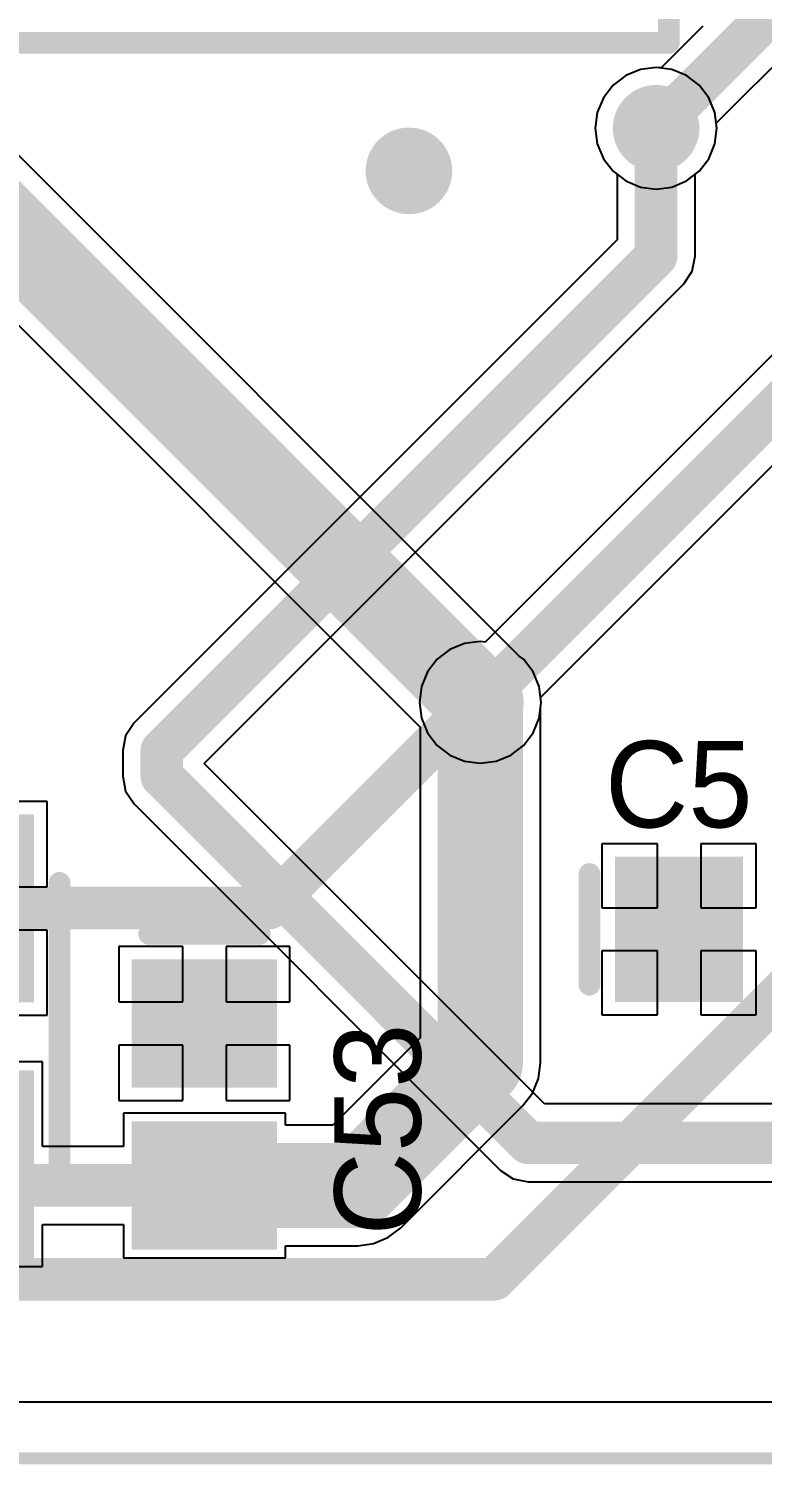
# Model space of a CAD drawing. Header units: millimetres. Extents: x 0 to 7.44, y -3.03 to 0.
# Drawn here: x 5.687 to 6.025, y -3.034 to -2.371 of the extents above; entities that cross this region are included whole.
import ezdxf

# ---------------------------------------------------------------- set-up
doc = ezdxf.new("R2010")
doc.units = ezdxf.units.MM
doc.header["$MEASUREMENT"] = 0
for name, color, linetype in [('BottomLayer', 5, 'Continuous'), ('KeepOutLayer', 6, 'Continuous'), ('MidLayer1', 16, 'Continuous'), ('MidLayer2', 76, 'Continuous'), ('MultiLayer', 9, 'Continuous'), ('TopLayer', 1, 'Continuous'), ('TopOverlay', 2, 'Continuous'), ('TopPaste', 8, 'Continuous'), ('TopSolder', 216, 'Continuous'), ('ViaHoleLayer', 16, 'Continuous')]:
    doc.layers.add(name, color=color, linetype=linetype)

# ---------------------------------------------------------------- blocks, each defined once
blk = doc.blocks.new('IND_FERRITE_CORE_56')
at = {"layer": 'TopLayer'}
for points in [[(-0.2165354, -0.0708661), (-0.1102362, -0.0708661), (-0.2165354, 0.0708661), (-0.1102362, 0.0708661)], [(0.1102362, -0.0708661), (0.2165354, -0.0708661), (0.1102362, 0.0708661), (0.2165354, 0.0708661)]]:
    blk.add_solid(points, dxfattribs=at)
at = {"layer": 'TopOverlay', "const_width": 0.01}
for points in [[(-0.2047126, 0.088563), (-0.2047126, 0.2047244)], [(-0.2047126, 0.2047244), (0.2047126, 0.2047244)], [(0.2047126, 0.088563), (0.2047126, 0.2047244)], [(-0.2047126, -0.2047244), (-0.2047126, -0.088563)], [(0.2047126, -0.2047244), (0.2047126, -0.088563)], [(-0.2047126, -0.2047244), (0.2047126, -0.2047244)]]:
    blk.add_lwpolyline(points, dxfattribs=at)
at = {"layer": 'TopOverlay', "const_width": 0.005}
for points in [[(-0.2072126, 0.2047244, 1), (-0.2022126, 0.2047244, 1)], [(-0.2072126, 0.2047244, 1), (-0.2022126, 0.2047244, 1)], [(0.2022126, 0.2047244, 1), (0.2072126, 0.2047244, 1)], [(0.2022126, 0.2047244, 1), (0.2072126, 0.2047244, 1)], [(-0.2072126, 0.088563, 1), (-0.2022126, 0.088563, 1)], [(0.2022126, 0.088563, 1), (0.2072126, 0.088563, 1)], [(-0.2072126, -0.088563, 1), (-0.2022126, -0.088563, 1)], [(0.2022126, -0.088563, 1), (0.2072126, -0.088563, 1)], [(-0.2072126, -0.2047244, 1), (-0.2022126, -0.2047244, 1)], [(-0.2072126, -0.2047244, 1), (-0.2022126, -0.2047244, 1)], [(0.2022126, -0.2047244, 1), (0.2072126, -0.2047244, 1)], [(0.2022126, -0.2047244, 1), (0.2072126, -0.2047244, 1)]]:
    blk.add_lwpolyline(points, format="xyb", close=True, dxfattribs=at)
at = {"layer": 'TopPaste'}
for points in [[(-0.2165354, -0.0708661), (-0.1102362, -0.0708661), (-0.2165354, 0.0708661), (-0.1102362, 0.0708661)], [(0.1102362, -0.0708661), (0.2165354, -0.0708661), (0.1102362, 0.0708661), (0.2165354, 0.0708661)]]:
    blk.add_solid(points, dxfattribs=at)
at = {"layer": 'TopSolder'}
for points in [[(-0.2205354, -0.0748661), (-0.1062362, -0.0748661), (-0.2205354, 0.0748661), (-0.1062362, 0.0748661)], [(0.1062362, -0.0748661), (0.2205354, -0.0748661), (0.1062362, 0.0748661), (0.2205354, 0.0748661)]]:
    blk.add_solid(points, dxfattribs=at)
blk = doc.blocks.new('CAPAE_4_3_4_3_5_4_91')
at = {"layer": 'TopLayer'}
for points in [[(-0.0826772, -0.0433071), (-0.003937, -0.0433071), (-0.0826772, 0.0433071), (-0.003937, 0.0433071)], [(0.035433, -0.0433071), (0.1141732, -0.0433071), (0.035433, 0.0433071), (0.1141732, 0.0433071)]]:
    blk.add_solid(points, dxfattribs=at)
at = {"layer": 'TopOverlay'}
for p, q in [((-0.1106575, 0.0075354), (-0.1118701, 0.0063228)), ((-0.109252, 0.0085197), (-0.1106575, 0.0075354)), ((-0.1076969, 0.0092441), (-0.109252, 0.0085197)), ((-0.1060394, 0.009689), (-0.1076969, 0.0092441)), ((-0.1043307, 0.0098386), (-0.1060394, 0.009689)), ((-0.102622, 0.009689), (-0.1043307, 0.0098386)), ((-0.1009646, 0.0092441), (-0.102622, 0.009689)), ((-0.0994094, 0.0085197), (-0.1009646, 0.0092441)), ((-0.0980039, 0.0075354), (-0.0994094, 0.0085197)), ((-0.0967913, 0.0063228), (-0.0980039, 0.0075354)), ((-0.1140236, 0.0017087), (-0.1141732, 0)), ((-0.1141732, 0), (-0.1140236, -0.0017087)), ((-0.1135787, 0.0033661), (-0.1140236, 0.0017087)), ((-0.1128543, 0.0049173), (-0.1135787, 0.0033661)), ((-0.1118701, 0.0063228), (-0.1128543, 0.0049173)), ((-0.0958071, 0.0049173), (-0.0967913, 0.0063228)), ((-0.0950827, 0.0033661), (-0.0958071, 0.0049173)), ((-0.0946378, 0.0017087), (-0.0950827, 0.0033661)), ((-0.0944882, 0), (-0.0946378, 0.0017087)), ((-0.0946378, -0.0017087), (-0.0944882, 0)), ((-0.0944882, 0), (-0.0944882, 0)), ((-0.1140236, -0.0017087), (-0.1135787, -0.0033661)), ((-0.1135787, -0.0033661), (-0.1128543, -0.0049173)), ((-0.1128543, -0.0049173), (-0.1118701, -0.0063228)), ((-0.1118701, -0.0063228), (-0.1106575, -0.0075354)), ((-0.0980039, -0.0075354), (-0.0967913, -0.0063228)), ((-0.0967913, -0.0063228), (-0.0958071, -0.0049173)), ((-0.0958071, -0.0049173), (-0.0950827, -0.0033661)), ((-0.0950827, -0.0033661), (-0.0946378, -0.0017087)), ((-0.1106575, -0.0075354), (-0.109252, -0.0085197)), ((-0.109252, -0.0085197), (-0.1076969, -0.0092441)), ((-0.1076969, -0.0092441), (-0.1060394, -0.009689)), ((-0.1060394, -0.009689), (-0.1043307, -0.0098386)), ((-0.1043307, -0.0098386), (-0.102622, -0.009689)), ((-0.102622, -0.009689), (-0.1009646, -0.0092441)), ((-0.1009646, -0.0092441), (-0.0994094, -0.0085197)), ((-0.0994094, -0.0085197), (-0.0980039, -0.0075354))]:
    blk.add_line(p, q, dxfattribs=at)
at = {"layer": 'TopOverlay', "const_width": 0.01}
for points in [[(-0.055122, 0.0590551), (0.0866102, 0.0590551)], [(-0.055122, -0.0590551), (0.0866102, -0.0590551)]]:
    blk.add_lwpolyline(points, dxfattribs=at)
at = {"layer": 'TopOverlay', "const_width": 0.005}
for points in [[(-0.057622, 0.0590551, 1), (-0.052622, 0.0590551, 1)], [(0.0841102, 0.0590551, 1), (0.0891102, 0.0590551, 1)], [(-0.057622, -0.0590551, 1), (-0.052622, -0.0590551, 1)], [(0.0841102, -0.0590551, 1), (0.0891102, -0.0590551, 1)]]:
    blk.add_lwpolyline(points, format="xyb", close=True, dxfattribs=at)
at = {"layer": 'TopPaste'}
for points in [[(-0.0826772, -0.0433071), (-0.003937, -0.0433071), (-0.0826772, 0.0433071), (-0.003937, 0.0433071)], [(0.035433, -0.0433071), (0.1141732, -0.0433071), (0.035433, 0.0433071), (0.1141732, 0.0433071)]]:
    blk.add_solid(points, dxfattribs=at)
at = {"layer": 'TopSolder'}
for points in [[(-0.0866772, -0.0473071), (6.3e-05, -0.0473071), (-0.0866772, 0.0473071), (6.3e-05, 0.0473071)], [(0.031433, -0.0473071), (0.1181732, -0.0473071), (0.031433, 0.0473071), (0.1181732, 0.0473071)]]:
    blk.add_solid(points, dxfattribs=at)
blk = doc.blocks.new('CAP_0805_92')
at = {"layer": 'TopLayer'}
for points in [[(-0.0551062, -0.0295275), (-0.0039252, -0.0295275), (-0.0551062, 0.0295275), (-0.0039252, 0.0295275)], [(0.0196969, -0.0295275), (0.0708779, -0.0295275), (0.0196969, 0.0295275), (0.0708779, 0.0295275)]]:
    blk.add_solid(points, dxfattribs=at)
at = {"layer": 'TopOverlay', "const_width": 0.01}
blk.add_lwpolyline([(-0.070878, -0.0255709), (-0.070878, 0.0255709)], dxfattribs=at)
at = {"layer": 'TopOverlay', "const_width": 0.005}
for points in [[(-0.073378, 0.0255709, 1), (-0.068378, 0.0255709, 1)], [(-0.073378, -0.0255709, 1), (-0.068378, -0.0255709, 1)]]:
    blk.add_lwpolyline(points, format="xyb", close=True, dxfattribs=at)
at = {"layer": 'TopPaste'}
for points in [[(-0.0551062, -0.0295275), (-0.0039252, -0.0295275), (-0.0551062, 0.0295275), (-0.0039252, 0.0295275)], [(0.0196969, -0.0295275), (0.0708779, -0.0295275), (0.0196969, 0.0295275), (0.0708779, 0.0295275)]]:
    blk.add_solid(points, dxfattribs=at)
at = {"layer": 'TopSolder'}
for points in [[(-0.0591062, -0.0335275), (7.48e-05, -0.0335275), (-0.0591062, 0.0335275), (7.48e-05, 0.0335275)], [(0.0156969, -0.0335275), (0.0748779, -0.0335275), (0.0156969, 0.0335275), (0.0748779, 0.0335275)]]:
    blk.add_solid(points, dxfattribs=at)
blk = doc.blocks.new('CAP_0805_199')
at = {"layer": 'TopLayer'}
for points in [[(-0.0551062, -0.0295275), (-0.0039252, -0.0295275), (-0.0551062, 0.0295275), (-0.0039252, 0.0295275)], [(0.0196969, -0.0295275), (0.0708779, -0.0295275), (0.0196969, 0.0295275), (0.0708779, 0.0295275)]]:
    blk.add_solid(points, dxfattribs=at)
at = {"layer": 'TopOverlay', "const_width": 0.01}
blk.add_lwpolyline([(-0.070878, -0.0255709), (-0.070878, 0.0255709)], dxfattribs=at)
at = {"layer": 'TopOverlay', "const_width": 0.005}
for points in [[(-0.073378, 0.0255709, 1), (-0.068378, 0.0255709, 1)], [(-0.073378, -0.0255709, 1), (-0.068378, -0.0255709, 1)]]:
    blk.add_lwpolyline(points, format="xyb", close=True, dxfattribs=at)
at = {"layer": 'TopPaste'}
for points in [[(-0.0551062, -0.0295275), (-0.0039252, -0.0295275), (-0.0551062, 0.0295275), (-0.0039252, 0.0295275)], [(0.0196969, -0.0295275), (0.0708779, -0.0295275), (0.0196969, 0.0295275), (0.0708779, 0.0295275)]]:
    blk.add_solid(points, dxfattribs=at)
at = {"layer": 'TopSolder'}
for points in [[(-0.0591062, -0.0335275), (7.48e-05, -0.0335275), (-0.0591062, 0.0335275), (7.48e-05, 0.0335275)], [(0.0156969, -0.0335275), (0.0748779, -0.0335275), (0.0156969, 0.0335275), (0.0748779, 0.0335275)]]:
    blk.add_solid(points, dxfattribs=at)

msp = doc.modelspace()

# ---------------------------------------------------------------- linework, layer by layer
at = {"layer": 'BottomLayer'}
for p, q in [((6.2197002, -2.3323525), (5.8974432, -2.6546095)), ((5.922989, -2.6801553), (6.2505367, -2.3526076)), ((5.9623207, -2.392975), (5.956498, -2.3974429)), ((5.9691014, -2.3901664), (5.9623207, -2.392975)), ((5.976378, -2.3892084), (5.9691014, -2.3901664)), ((5.9836546, -2.3901664), (5.976378, -2.3892084)), ((5.9904353, -2.392975), (5.9836546, -2.3901664)), ((5.996258, -2.3974429), (5.9904353, -2.392975)), ((5.956498, -2.3974429), (5.9520301, -2.4032657)), ((6.0007259, -2.4032657), (5.996258, -2.3974429)), ((5.9520301, -2.4032657), (5.9492215, -2.4100463)), ((6.0035345, -2.4100463), (6.0007259, -2.4032657)), ((5.9492215, -2.4100463), (5.9482635, -2.4173229)), ((6.0044925, -2.4173229), (6.0035345, -2.4100463)), ((5.9482635, -2.4173229), (5.9492215, -2.4245995)), ((6.0035345, -2.4245995), (6.0044925, -2.4173229)), ((5.9492215, -2.4245995), (5.9520301, -2.4313801)), ((6.0007259, -2.4313801), (6.0035345, -2.4245995)), ((5.9520301, -2.4313801), (5.956498, -2.4372029)), ((5.996258, -2.4372029), (6.0007259, -2.4313801)), ((5.956498, -2.4372029), (5.9583144, -2.4385967)), ((5.9583144, -2.4385967), (5.9583144, -2.4688958)), ((5.9944416, -2.4385967), (5.996258, -2.4372029)), ((5.9944416, -2.476378), (5.9944416, -2.4385967)), ((5.9583144, -2.4688958), (5.7352586, -2.6919516)), ((5.9930666, -2.4832907), (5.9944416, -2.476378)), ((5.9891509, -2.4891509), (5.9930666, -2.4832907)), ((5.7676718, -2.71063), (5.9891509, -2.4891509)), ((5.8811161, -2.6580773), (5.8752933, -2.6625452)), ((5.8878967, -2.6552687), (5.8811161, -2.6580773)), ((5.8951733, -2.6543107), (5.8878967, -2.6552687)), ((5.8974432, -2.6546095), (5.8951733, -2.6543107)), ((5.8752933, -2.6625452), (5.8708254, -2.6683679)), ((5.8708254, -2.6683679), (5.8680168, -2.6751486)), ((5.8680168, -2.6751486), (5.8670588, -2.6824252)), ((5.8670588, -2.6824252), (5.8680168, -2.6897018)), ((5.9223298, -2.6897018), (5.9232878, -2.6824252)), ((5.9232878, -2.6824252), (5.922989, -2.6801553)), ((5.8680168, -2.6897018), (5.8708254, -2.6964825)), ((5.9195212, -2.6964825), (5.9223298, -2.6897018)), ((5.7313429, -2.6978118), (5.7299679, -2.7047245)), ((5.7352586, -2.6919516), (5.7313429, -2.6978118)), ((5.8708254, -2.6964825), (5.8752933, -2.7023052)), ((5.9150533, -2.7023052), (5.9195212, -2.6964825)), ((5.8752933, -2.7023052), (5.8811161, -2.7067731)), ((5.9092305, -2.7067731), (5.9150533, -2.7023052)), ((5.7299679, -2.7047245), (5.7299679, -2.7165355)), ((5.9248051, -2.8677632), (5.7676718, -2.71063)), ((5.8811161, -2.7067731), (5.8878967, -2.7095817)), ((5.8878967, -2.7095817), (5.8951733, -2.7105397)), ((5.8951733, -2.7105397), (5.9024499, -2.7095817)), ((5.9024499, -2.7095817), (5.9092305, -2.7067731)), ((5.7299679, -2.7165355), (5.7313429, -2.7234482)), ((5.7313429, -2.7234482), (5.7352586, -2.7293084)), ((5.7352586, -2.7293084), (5.90455, -2.8985997)), ((6.2829252, -2.8677632), (5.9248051, -2.8677632)), ((5.90455, -2.8985997), (5.9104102, -2.9025154)), ((5.9104102, -2.9025154), (5.9173229, -2.9038904)), ((5.9173229, -2.9038904), (6.2816926, -2.9038904)), ((7.3362205, -3.0055119), (0.0259843, -3.0055119))]:
    msp.add_line(p, q, dxfattribs=at)
at = {"layer": 'BottomLayer', "const_width": 0.019685}
for points in [[(5.8951733, -2.6824252), (6.2377638, -2.3398347)], [(5.976378, -2.476378), (5.976378, -2.4173229)], [(5.7480315, -2.7047245), (5.976378, -2.476378)], [(5.7480315, -2.7165355), (5.7480315, -2.7047245)], [(5.7480315, -2.7165355), (5.9173229, -2.8858268)], [(5.9173229, -2.8858268), (6.3027796, -2.8858268)]]:
    msp.add_lwpolyline(points, dxfattribs=at)
at = {"layer": 'BottomLayer'}
for points, const_width in [([(5.966378, -2.4173229, 1), (5.986378, -2.4173229, 1)], 0.02), ([(5.9714568, -2.4173229, 1), (5.9812992, -2.4173229, 1)], 0.0098425), ([(5.8522048, -2.4370079, 1), (5.8722048, -2.4370079, 1)], 0.02), ([(5.9714568, -2.476378, 1), (5.9812992, -2.476378, 1)], 0.0098425), ([(5.9714568, -2.476378, 1), (5.9812992, -2.476378, 1)], 0.0098425), ([(5.8851733, -2.6824252, 1), (5.9051733, -2.6824252, 1)], 0.02), ([(5.8902521, -2.6824252, 1), (5.9000945, -2.6824252, 1)], 0.0098425), ([(5.7431103, -2.7047245, 1), (5.7529527, -2.7047245, 1)], 0.0098425), ([(5.7431103, -2.7047245, 1), (5.7529527, -2.7047245, 1)], 0.0098425), ([(5.7431103, -2.7165355, 1), (5.7529527, -2.7165355, 1)], 0.0098425), ([(5.7431103, -2.7165355, 1), (5.7529527, -2.7165355, 1)], 0.0098425), ([(5.9124017, -2.8858268, 1), (5.9222441, -2.8858268, 1)], 0.0098425), ([(5.9124017, -2.8858268, 1), (5.9222441, -2.8858268, 1)], 0.0098425)]:
    msp.add_lwpolyline(points, format="xyb", close=True, dxfattribs=dict(at, const_width=const_width))
at = {"layer": 'KeepOutLayer'}
for const_width in [0.0055118, 0.005]:
    msp.add_lwpolyline([(0, -3.0314961), (7.3622048, -3.0314961)], dxfattribs=dict(at, const_width=const_width))
at = {"layer": 'MidLayer1'}
for points, const_width in [([(5.966378, -2.4173229, 1), (5.986378, -2.4173229, 1)], 0.02), ([(5.8522048, -2.4370079, 1), (5.8722048, -2.4370079, 1)], 0.02), ([(5.8851733, -2.6824252, 1), (5.9051733, -2.6824252, 1)], 0.02), ([(5.888947, -2.6811201, 1), (5.8987894, -2.6811201, 1)], 0.0098425), ([(5.888947, -2.6811201, 1), (5.8987894, -2.6811201, 1)], 0.0098425), ([(5.8902521, -2.679815, 1), (5.9000945, -2.679815, 1)], 0.0098425), ([(5.8902521, -2.679815, 1), (5.9000945, -2.679815, 1)], 0.0098425), ([(5.8902521, -2.6824252, 1), (5.9000945, -2.6824252, 1)], 0.0098425), ([(5.7926851, -2.7773819, 1), (5.8025275, -2.7773819, 1)], 0.0098425), ([(5.7926851, -2.7773819, 1), (5.8025275, -2.7773819, 1)], 0.0098425)]:
    msp.add_lwpolyline(points, format="xyb", close=True, dxfattribs=dict(at, const_width=const_width))
at = {"layer": 'MidLayer1', "const_width": 0.019685}
for points in [[(5.7976063, -2.7773819), (5.8938682, -2.6811201)], [(5.8938682, -2.6811201), (5.8951733, -2.679815)], [(5.8951733, -2.6824252), (5.8951733, -2.679815)], [(4.2329055, -2.7773819), (5.7976063, -2.7773819)]]:
    msp.add_lwpolyline(points, dxfattribs=at)
at = {"layer": 'MidLayer2'}
for points, const_width in [([(5.966378, -2.4173229, 1), (5.986378, -2.4173229, 1)], 0.02), ([(5.8522048, -2.4370079, 1), (5.8722048, -2.4370079, 1)], 0.02), ([(5.8851733, -2.6824252, 1), (5.9051733, -2.6824252, 1)], 0.02), ([(5.8966536, -2.9488189, 1), (5.906496, -2.9488189, 1)], 0.0098425), ([(5.8966536, -2.9488189, 1), (5.906496, -2.9488189, 1)], 0.0098425)]:
    msp.add_lwpolyline(points, format="xyb", close=True, dxfattribs=dict(at, const_width=const_width))
at = {"layer": 'MidLayer2', "const_width": 0.019685}
for points in [[(5.9015748, -2.9488189), (6.0629922, -2.7874016)], [(2.0905512, -2.9488189), (5.9015748, -2.9488189)]]:
    msp.add_lwpolyline(points, dxfattribs=at)
at = {"layer": 'MultiLayer', "const_width": 0.02}
for points in [[(5.966378, -2.4173229, 1), (5.986378, -2.4173229, 1)], [(5.8522048, -2.4370079, 1), (5.8722048, -2.4370079, 1)], [(5.8851733, -2.6824252, 1), (5.9051733, -2.6824252, 1)]]:
    msp.add_lwpolyline(points, format="xyb", close=True, dxfattribs=at)
at = {"layer": 'TopLayer'}
for p, q in [((5.997889, -2.3702661), (5.9786479, -2.3895072)), ((6.0041937, -2.415053), (6.048206, -2.3710407)), ((5.913122, -2.6610633), (5.6419701, -2.3899114)), ((5.9623207, -2.392975), (5.956498, -2.3974429)), ((5.9691014, -2.3901664), (5.9623207, -2.392975)), ((5.976378, -2.3892084), (5.9691014, -2.3901664)), ((5.9786479, -2.3895072), (5.976378, -2.3892084)), ((5.956498, -2.3974429), (5.9520301, -2.4032657)), ((5.9520301, -2.4032657), (5.9492215, -2.4100463)), ((5.9492215, -2.4100463), (5.9482635, -2.4173229)), ((5.9482635, -2.4173229), (5.9492215, -2.4245995)), ((6.0035345, -2.4245995), (6.0044925, -2.4173229)), ((6.0044925, -2.4173229), (6.0041937, -2.415053)), ((5.594518, -2.4210805), (5.8673765, -2.693939)), ((5.9492215, -2.4245995), (5.9520301, -2.4313801)), ((6.0007259, -2.4313801), (6.0035345, -2.4245995)), ((5.9520301, -2.4313801), (5.956498, -2.4372029)), ((5.996258, -2.4372029), (6.0007259, -2.4313801)), ((5.956498, -2.4372029), (5.9623207, -2.4416708)), ((5.9904353, -2.4416708), (5.996258, -2.4372029)), ((5.9623207, -2.4416708), (5.9691014, -2.4444794)), ((5.9691014, -2.4444794), (5.976378, -2.4454374)), ((5.976378, -2.4454374), (5.9836546, -2.4444794)), ((5.9836546, -2.4444794), (5.9904353, -2.4416708)), ((5.9150533, -2.6625452), (5.913122, -2.6610633)), ((5.9195212, -2.6683679), (5.9150533, -2.6625452)), ((5.9223298, -2.6751486), (5.9195212, -2.6683679)), ((5.9232878, -2.6824252), (5.9223298, -2.6751486)), ((5.9229701, -2.6848383), (5.9232878, -2.6824252)), ((5.9229701, -2.8489213), (5.9229701, -2.6848383)), ((5.8673765, -2.693939), (5.8673765, -2.8374075)), ((5.6950394, -2.7281891), (5.6517322, -2.7281891)), ((5.6950394, -2.7675593), (5.6950394, -2.7281891)), ((5.9769686, -2.7477048), (5.9513781, -2.7477048)), ((5.9513781, -2.7477048), (5.9513781, -2.7772323)), ((5.9769686, -2.7772323), (5.9769686, -2.7477048)), ((6.0225591, -2.7477048), (5.9969686, -2.7477048)), ((5.9969686, -2.7477048), (5.9969686, -2.7772323)), ((6.0225591, -2.7772323), (6.0225591, -2.7477048)), ((5.6517322, -2.7675593), (5.6950394, -2.7675593)), ((5.9513781, -2.7772323), (5.9769686, -2.7772323)), ((5.9969686, -2.7772323), (6.0225591, -2.7772323)), ((5.6950394, -2.7875593), (5.6517322, -2.7875593)), ((5.6950394, -2.8269293), (5.6950394, -2.7875593)), ((5.7577164, -2.7951183), (5.7281891, -2.7951183)), ((5.7281891, -2.7951183), (5.7281891, -2.8207092)), ((5.7577164, -2.8207092), (5.7577164, -2.7951183)), ((5.8072441, -2.7951183), (5.7777164, -2.7951183)), ((5.7777164, -2.7951183), (5.7777164, -2.8207092)), ((5.8072441, -2.8207092), (5.8072441, -2.7951183)), ((5.9769686, -2.7972323), (5.9513781, -2.7972323)), ((5.9513781, -2.7972323), (5.9513781, -2.8267598)), ((5.9769686, -2.8267598), (5.9769686, -2.7972323)), ((6.0225591, -2.7972323), (5.9969686, -2.7972323)), ((5.9969686, -2.7972323), (5.9969686, -2.8267598)), ((6.0225591, -2.8267598), (6.0225591, -2.7972323)), ((5.7281891, -2.8207092), (5.7577164, -2.8207092)), ((5.7777164, -2.8207092), (5.8072441, -2.8207092)), ((5.6517322, -2.8269293), (5.6950394, -2.8269293)), ((5.9513781, -2.8267598), (5.9769686, -2.8267598)), ((5.9969686, -2.8267598), (6.0225591, -2.8267598)), ((5.7577164, -2.8407092), (5.7281891, -2.8407092)), ((5.7281891, -2.8407092), (5.7281891, -2.8662993)), ((5.7577164, -2.8662993), (5.7577164, -2.8407092)), ((5.8072441, -2.8407092), (5.7777164, -2.8407092)), ((5.7777164, -2.8407092), (5.7777164, -2.8662993)), ((5.8072441, -2.8662993), (5.8072441, -2.8407092)), ((5.8673765, -2.8374075), (5.8270689, -2.8777151)), ((5.6929134, -2.8484253), (5.5905512, -2.8484253)), ((5.6929134, -2.8874483), (5.6929134, -2.8484253)), ((5.9220229, -2.8561156), (5.9229701, -2.8489213)), ((5.919246, -2.8628197), (5.9220229, -2.8561156)), ((5.9148286, -2.8685766), (5.919246, -2.8628197)), ((5.7281891, -2.8662993), (5.7577164, -2.8662993)), ((5.7777164, -2.8662993), (5.8072441, -2.8662993)), ((5.858238, -2.9251672), (5.9148286, -2.8685766)), ((5.8051181, -2.8720474), (5.7303151, -2.8720474)), ((5.7303151, -2.8720474), (5.7303151, -2.8874483)), ((5.8051181, -2.8777151), (5.8051181, -2.8720474)), ((5.8270689, -2.8777151), (5.8051181, -2.8777151)), ((5.7303151, -2.8874483), (5.6929134, -2.8874483)), ((5.6929134, -2.9429135), (5.6929134, -2.9235755)), ((5.6929134, -2.9235755), (5.7303151, -2.9235755)), ((5.7303151, -2.9235755), (5.7303151, -2.9389764)), ((5.845777, -2.9323615), (5.8524811, -2.9295846)), ((5.8524811, -2.9295846), (5.858238, -2.9251672)), ((5.8051181, -2.9389764), (5.8051181, -2.9333087)), ((5.8051181, -2.9333087), (5.8385827, -2.9333087)), ((5.8385827, -2.9333087), (5.845777, -2.9323615)), ((5.5905512, -2.9429135), (5.6929134, -2.9429135)), ((5.7303151, -2.9389764), (5.8051181, -2.9389764)), ((7.3362205, -3.0055119), (0.0259843, -3.0055119))]:
    msp.add_line(p, q, dxfattribs=at)
for points, const_width in [([(5.976378, -2.4173229), (6.0354331, -2.3582678)], 0.019685), ([(5.6141733, -2.4014252), (5.8951733, -2.6824252)], 0.0393701), ([(5.8951733, -2.8489213), (5.8951733, -2.6824252)], 0.0393701), ([(5.8385827, -2.9055119), (5.8951733, -2.8489213)], 0.0393701), ([(5.7677166, -2.9055119), (5.8385827, -2.9055119)], 0.0393701), ([(5.6515748, -2.9055119), (5.7677166, -2.9055119)], 0.019685)]:
    msp.add_lwpolyline(points, dxfattribs=dict(at, const_width=const_width))
for points, const_width in [([(5.966378, -2.4173229, 1), (5.986378, -2.4173229, 1)], 0.02), ([(5.9714568, -2.4173229, 1), (5.9812992, -2.4173229, 1)], 0.0098425), ([(5.8522048, -2.4370079, 1), (5.8722048, -2.4370079, 1)], 0.02), ([(5.8851733, -2.6824252, 1), (5.9051733, -2.6824252, 1)], 0.02), ([(5.8853308, -2.6824252, 1), (5.9050158, -2.6824252, 1)], 0.019685), ([(5.8853308, -2.6824252, 1), (5.9050158, -2.6824252, 1)], 0.019685), ([(5.8853308, -2.8489213, 1), (5.9050158, -2.8489213, 1)], 0.019685), ([(5.8853308, -2.8489213, 1), (5.9050158, -2.8489213, 1)], 0.019685), ([(5.7578741, -2.9055119, 1), (5.7775591, -2.9055119, 1)], 0.019685), ([(5.8287402, -2.9055119, 1), (5.8484252, -2.9055119, 1)], 0.019685), ([(5.8287402, -2.9055119, 1), (5.8484252, -2.9055119, 1)], 0.019685), ([(5.7627954, -2.9055119, 1), (5.7726378, -2.9055119, 1)], 0.0098425)]:
    msp.add_lwpolyline(points, format="xyb", close=True, dxfattribs=dict(at, const_width=const_width))
at = {"layer": 'ViaHoleLayer', "const_width": 0.009561}
for points in [[(5.9715975, -2.4173229, 1), (5.9811585, -2.4173229, 1)], [(5.8574243, -2.4370079, 1), (5.8669853, -2.4370079, 1)], [(5.8903928, -2.6824252, 1), (5.8999538, -2.6824252, 1)]]:
    msp.add_lwpolyline(points, format="xyb", close=True, dxfattribs=at)

# ---------------------------------------------------------------- block references
for name, p in [('IND_FERRITE_CORE_56', (5.7775591, -2.1732284)), ('CAP_0805_92', (6.0164843, -2.7872323))]:
    msp.add_blockref(name, p)
for name, p, rotation in [('CAPAE_4_3_4_3_5_4_91', (5.6417323, -2.8523623), 90), ('CAP_0805_199', (5.7677166, -2.8602245), 270)]:
    msp.add_blockref(name, p, dxfattribs=dict(rotation=rotation))

# ---------------------------------------------------------------- texts
at = {"layer": 'TopOverlay'}
msp.add_text('C5', height=0.039894, dxfattribs=at).set_placement((5.9527559, -2.7401575))
msp.add_text('C53', height=0.039894, rotation=90, dxfattribs=at).set_placement((5.8676568, -2.9286182))

doc.saveas('drawing.dxf')
